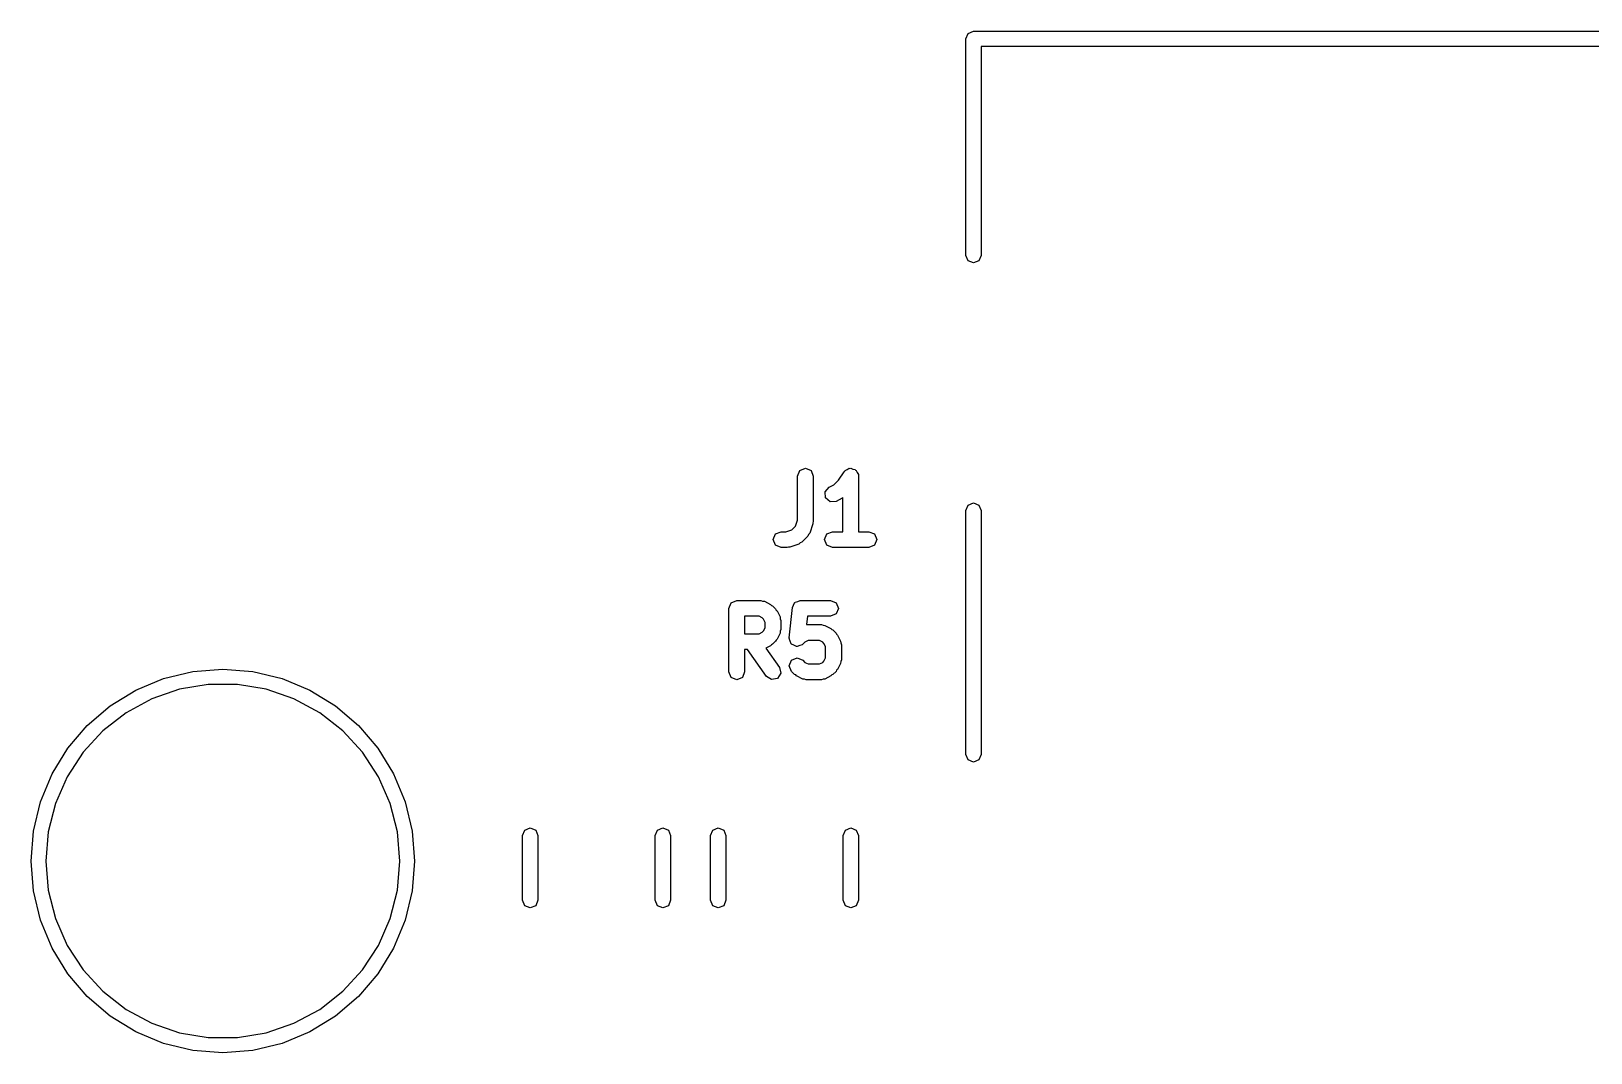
# Model space of a CAD drawing. Extents: x 100.5 to 128.1, y -114.5 to -98.5.
# Drawn here: x 100.49 to 112.78, y -106.51 to -98.47 of the extents above; entities that cross this region are included whole.
import ezdxf

# ---------------------------------------------------------------- set-up
doc = ezdxf.new("R2010")
doc.units = 0
doc.layers.add('BLACK', color=7, linetype='CONTINUOUS')

msp = doc.modelspace()

# ---------------------------------------------------------------- linework, layer by layer
at = {"layer": 'BLACK', "linetype": 'CONTINUOUS'}
for p, q in [((107.855, -98.526), (107.872, -98.484)), ((107.855, -100.231), (107.855, -98.526)), ((107.872, -98.484), (107.915, -98.466)), ((107.915, -98.466), (117.075, -98.466)), ((117.015, -98.586), (107.975, -98.586)), ((107.975, -98.586), (107.975, -100.231)), ((107.872, -100.274), (107.855, -100.231)), ((107.975, -100.231), (107.957, -100.274)), ((107.915, -100.291), (107.872, -100.274)), ((107.957, -100.274), (107.915, -100.291)), ((106.527, -101.969), (106.545, -101.925)), ((106.527, -102.316), (106.527, -101.969)), ((106.545, -101.925), (106.59, -101.907)), ((106.59, -101.907), (106.634, -101.925)), ((106.634, -101.925), (106.652, -101.969)), ((106.652, -101.969), (106.652, -102.327)), ((106.85, -102.001), (106.895, -101.935)), ((106.895, -101.935), (106.9, -101.931)), ((106.9, -101.931), (106.902, -101.925)), ((106.902, -101.925), (106.919, -101.918)), ((106.919, -101.918), (106.934, -101.908)), ((106.934, -101.908), (106.941, -101.909)), ((106.941, -101.909), (106.947, -101.907)), ((106.947, -101.907), (106.963, -101.914)), ((106.963, -101.914), (106.981, -101.917)), ((106.981, -101.917), (106.985, -101.923)), ((106.985, -101.923), (106.991, -101.925)), ((106.991, -101.925), (106.998, -101.942)), ((106.998, -101.942), (107.008, -101.957)), ((107.008, -101.957), (107.007, -101.964)), ((107.007, -101.964), (107.009, -101.969)), ((107.009, -101.969), (107.009, -102.407)), ((106.745, -102.093), (106.776, -102.056)), ((106.748, -102.14), (106.745, -102.093)), ((106.776, -102.056), (106.814, -102.037)), ((106.814, -102.037), (106.85, -102.001)), ((106.784, -102.172), (106.748, -102.14)), ((106.832, -102.168), (106.784, -102.172)), ((106.879, -102.144), (106.832, -102.168)), ((106.884, -102.139), (106.879, -102.144)), ((106.884, -102.407), (106.884, -102.139)), ((107.855, -102.241), (107.872, -102.199)), ((107.872, -102.199), (107.915, -102.181)), ((107.915, -102.181), (107.957, -102.199)), ((107.957, -102.199), (107.975, -102.241)), ((106.511, -102.364), (106.527, -102.316)), ((106.649, -102.346), (106.625, -102.418)), ((106.652, -102.327), (106.648, -102.336)), ((106.648, -102.336), (106.649, -102.346)), ((107.855, -104.161), (107.855, -102.241)), ((107.975, -102.241), (107.975, -104.161)), ((106.337, -102.469), (106.355, -102.425)), ((106.355, -102.514), (106.337, -102.469)), ((106.355, -102.425), (106.399, -102.407)), ((106.399, -102.407), (106.437, -102.407)), ((106.437, -102.407), (106.484, -102.391)), ((106.484, -102.391), (106.511, -102.364)), ((106.61, -102.442), (106.562, -102.49)), ((106.615, -102.429), (106.61, -102.442)), ((106.625, -102.418), (106.615, -102.429)), ((106.741, -102.469), (106.76, -102.425)), ((106.76, -102.514), (106.741, -102.469)), ((106.76, -102.425), (106.804, -102.407)), ((106.804, -102.407), (106.884, -102.407)), ((107.009, -102.407), (107.09, -102.407)), ((107.09, -102.407), (107.134, -102.425)), ((107.134, -102.425), (107.152, -102.469)), ((107.152, -102.469), (107.134, -102.514)), ((106.399, -102.532), (106.355, -102.514)), ((106.447, -102.532), (106.399, -102.532)), ((106.456, -102.528), (106.447, -102.532)), ((106.466, -102.529), (106.456, -102.528)), ((106.538, -102.505), (106.466, -102.529)), ((106.549, -102.495), (106.538, -102.505)), ((106.562, -102.49), (106.549, -102.495)), ((106.804, -102.532), (106.76, -102.514)), ((106.947, -102.532), (106.804, -102.532)), ((107.09, -102.532), (106.947, -102.532)), ((107.134, -102.514), (107.09, -102.532)), ((105.986, -103.011), (106.005, -102.967)), ((106.005, -102.967), (106.049, -102.948)), ((106.049, -102.948), (106.239, -102.948)), ((106.239, -102.948), (106.253, -102.954)), ((106.253, -102.954), (106.267, -102.955)), ((106.267, -102.955), (106.315, -102.979)), ((106.497, -102.986), (106.505, -102.967)), ((106.505, -102.967), (106.508, -102.965)), ((106.508, -102.965), (106.509, -102.963)), ((106.509, -102.963), (106.53, -102.956)), ((106.53, -102.956), (106.549, -102.948)), ((106.549, -102.948), (106.787, -102.948)), ((106.787, -102.948), (106.831, -102.967)), ((106.831, -102.967), (106.85, -103.011)), ((105.986, -103.511), (105.986, -103.011)), ((106.225, -103.073), (106.111, -103.073)), ((106.111, -103.073), (106.111, -103.21)), ((106.25, -103.086), (106.225, -103.073)), ((106.259, -103.096), (106.25, -103.086)), ((106.272, -103.121), (106.259, -103.096)), ((106.315, -102.979), (106.322, -102.987)), ((106.322, -102.987), (106.331, -102.991)), ((106.331, -102.991), (106.355, -103.014)), ((106.355, -103.014), (106.359, -103.024)), ((106.359, -103.024), (106.367, -103.031)), ((106.367, -103.031), (106.391, -103.078)), ((106.391, -103.078), (106.392, -103.093)), ((106.392, -103.093), (106.397, -103.106)), ((106.463, -103.243), (106.487, -103.005)), ((106.487, -103.005), (106.497, -102.986)), ((106.606, -103.073), (106.599, -103.139)), ((106.787, -103.073), (106.606, -103.073)), ((106.831, -103.055), (106.787, -103.073)), ((106.85, -103.011), (106.831, -103.055)), ((106.111, -103.21), (106.225, -103.21)), ((106.225, -103.21), (106.25, -103.198)), ((106.25, -103.198), (106.259, -103.188)), ((106.259, -103.188), (106.272, -103.163)), ((106.272, -103.163), (106.272, -103.121)), ((106.391, -103.206), (106.367, -103.253)), ((106.392, -103.191), (106.391, -103.206)), ((106.397, -103.178), (106.392, -103.191)), ((106.397, -103.106), (106.397, -103.178)), ((106.599, -103.139), (106.716, -103.139)), ((106.716, -103.139), (106.729, -103.144)), ((106.729, -103.144), (106.744, -103.145)), ((106.744, -103.145), (106.791, -103.169)), ((106.791, -103.169), (106.798, -103.177)), ((106.798, -103.177), (106.807, -103.181)), ((106.807, -103.181), (106.831, -103.205)), ((106.831, -103.205), (106.835, -103.214)), ((106.835, -103.214), (106.843, -103.221)), ((106.135, -103.335), (106.111, -103.335)), ((106.111, -103.335), (106.111, -103.511)), ((106.283, -103.547), (106.135, -103.335)), ((106.315, -103.305), (106.279, -103.323)), ((106.279, -103.323), (106.386, -103.475)), ((106.322, -103.297), (106.315, -103.305)), ((106.331, -103.293), (106.322, -103.297)), ((106.355, -103.269), (106.331, -103.293)), ((106.359, -103.26), (106.355, -103.269)), ((106.367, -103.253), (106.359, -103.26)), ((106.464, -103.246), (106.463, -103.243)), ((106.463, -103.249), (106.464, -103.246)), ((106.471, -103.268), (106.463, -103.249)), ((106.477, -103.289), (106.471, -103.268)), ((106.48, -103.29), (106.477, -103.289)), ((106.481, -103.293), (106.48, -103.29)), ((106.5, -103.301), (106.481, -103.293)), ((106.519, -103.311), (106.5, -103.301)), ((106.522, -103.31), (106.519, -103.311)), ((106.525, -103.311), (106.522, -103.31)), ((106.545, -103.303), (106.525, -103.311)), ((106.565, -103.297), (106.545, -103.303)), ((106.566, -103.294), (106.565, -103.297)), ((106.569, -103.293), (106.566, -103.294)), ((106.586, -103.277), (106.569, -103.293)), ((106.611, -103.264), (106.586, -103.277)), ((106.701, -103.264), (106.611, -103.264)), ((106.726, -103.277), (106.701, -103.264)), ((106.736, -103.286), (106.726, -103.277)), ((106.748, -103.311), (106.736, -103.286)), ((106.748, -103.401), (106.748, -103.311)), ((106.843, -103.221), (106.867, -103.269)), ((106.867, -103.269), (106.868, -103.283)), ((106.868, -103.283), (106.873, -103.297)), ((106.873, -103.297), (106.873, -103.416)), ((106.463, -103.463), (106.481, -103.419)), ((106.481, -103.507), (106.463, -103.463)), ((106.481, -103.419), (106.525, -103.401)), ((106.525, -103.401), (106.569, -103.419)), ((106.569, -103.419), (106.586, -103.436)), ((106.586, -103.436), (106.611, -103.448)), ((106.611, -103.448), (106.701, -103.448)), ((106.701, -103.448), (106.726, -103.436)), ((106.726, -103.436), (106.736, -103.426)), ((106.736, -103.426), (106.748, -103.401)), ((106.867, -103.444), (106.843, -103.491)), ((106.868, -103.429), (106.867, -103.444)), ((106.873, -103.416), (106.868, -103.429)), ((101.314, -103.655), (101.533, -103.564)), ((101.533, -103.564), (101.764, -103.509)), ((101.764, -103.509), (102, -103.49)), ((102, -103.49), (102.236, -103.509)), ((102.236, -103.509), (102.467, -103.564)), ((102.467, -103.564), (102.686, -103.655)), ((106.005, -103.555), (105.986, -103.511)), ((106.049, -103.573), (106.005, -103.555)), ((106.093, -103.555), (106.049, -103.573)), ((106.111, -103.511), (106.093, -103.555)), ((106.324, -103.572), (106.283, -103.547)), ((106.371, -103.562), (106.324, -103.572)), ((106.396, -103.522), (106.371, -103.562)), ((106.386, -103.475), (106.396, -103.522)), ((106.505, -103.531), (106.481, -103.507)), ((106.514, -103.535), (106.505, -103.531)), ((106.521, -103.543), (106.514, -103.535)), ((106.569, -103.567), (106.521, -103.543)), ((106.583, -103.568), (106.569, -103.567)), ((106.597, -103.573), (106.583, -103.568)), ((106.716, -103.573), (106.597, -103.573)), ((106.729, -103.568), (106.716, -103.573)), ((106.744, -103.567), (106.729, -103.568)), ((106.791, -103.543), (106.744, -103.567)), ((106.798, -103.535), (106.791, -103.543)), ((106.807, -103.531), (106.798, -103.535)), ((106.831, -103.507), (106.807, -103.531)), ((106.835, -103.498), (106.831, -103.507)), ((106.843, -103.491), (106.835, -103.498)), ((101.112, -103.778), (101.314, -103.655)), ((101.658, -103.648), (101.44, -103.723)), ((101.885, -103.61), (101.658, -103.648)), ((102.115, -103.61), (101.885, -103.61)), ((102.342, -103.648), (102.115, -103.61)), ((102.56, -103.723), (102.342, -103.648)), ((102.686, -103.655), (102.888, -103.778)), ((100.932, -103.932), (101.112, -103.778)), ((101.237, -103.832), (101.055, -103.974)), ((101.44, -103.723), (101.237, -103.832)), ((102.763, -103.832), (102.56, -103.723)), ((102.945, -103.974), (102.763, -103.832)), ((102.888, -103.778), (103.068, -103.932)), ((100.778, -104.112), (100.932, -103.932)), ((103.068, -103.932), (103.222, -104.112)), ((101.055, -103.974), (100.899, -104.143)), ((103.101, -104.143), (102.945, -103.974)), ((100.655, -104.314), (100.778, -104.112)), ((100.899, -104.143), (100.773, -104.336)), ((103.227, -104.336), (103.101, -104.143)), ((103.222, -104.112), (103.345, -104.314)), ((107.872, -104.204), (107.855, -104.161)), ((107.975, -104.161), (107.957, -104.204)), ((100.564, -104.533), (100.655, -104.314)), ((103.345, -104.314), (103.436, -104.533)), ((107.915, -104.221), (107.872, -104.204)), ((107.957, -104.204), (107.915, -104.221)), ((100.773, -104.336), (100.681, -104.547)), ((103.319, -104.547), (103.227, -104.336)), ((100.509, -104.764), (100.564, -104.533)), ((100.681, -104.547), (100.624, -104.77)), ((103.376, -104.77), (103.319, -104.547)), ((103.436, -104.533), (103.491, -104.764)), ((100.49, -105), (100.509, -104.764)), ((100.624, -104.77), (100.605, -105)), ((103.395, -105), (103.376, -104.77)), ((103.491, -104.764), (103.51, -105)), ((104.362, -104.8), (104.38, -104.757)), ((104.362, -105.309), (104.362, -104.8)), ((104.38, -104.757), (104.422, -104.74)), ((104.422, -104.74), (104.465, -104.757)), ((104.465, -104.757), (104.482, -104.8)), ((104.482, -104.8), (104.482, -105.309)), ((105.407, -104.8), (105.425, -104.757)), ((105.407, -105.309), (105.407, -104.8)), ((105.425, -104.757), (105.467, -104.74)), ((105.467, -104.74), (105.51, -104.757)), ((105.51, -104.757), (105.527, -104.8)), ((105.527, -104.8), (105.527, -105.309)), ((105.843, -104.8), (105.861, -104.757)), ((105.843, -105.309), (105.843, -104.8)), ((105.861, -104.757), (105.903, -104.74)), ((105.903, -104.74), (105.946, -104.757)), ((105.946, -104.757), (105.963, -104.8)), ((105.963, -104.8), (105.963, -105.309)), ((106.888, -104.8), (106.906, -104.757)), ((106.888, -105.309), (106.888, -104.8)), ((106.906, -104.757), (106.948, -104.74)), ((106.948, -104.74), (106.991, -104.757)), ((106.991, -104.757), (107.008, -104.8)), ((107.008, -104.8), (107.008, -105.309)), ((100.509, -105.236), (100.49, -105)), ((100.605, -105), (100.624, -105.23)), ((103.376, -105.23), (103.395, -105)), ((103.51, -105), (103.491, -105.236)), ((100.564, -105.467), (100.509, -105.236)), ((100.624, -105.23), (100.681, -105.453)), ((103.319, -105.453), (103.376, -105.23)), ((103.491, -105.236), (103.436, -105.467)), ((104.38, -105.352), (104.362, -105.309)), ((104.422, -105.369), (104.38, -105.352)), ((104.465, -105.352), (104.422, -105.369)), ((104.482, -105.309), (104.465, -105.352)), ((105.425, -105.352), (105.407, -105.309)), ((105.467, -105.369), (105.425, -105.352)), ((105.51, -105.352), (105.467, -105.369)), ((105.527, -105.309), (105.51, -105.352)), ((105.861, -105.352), (105.843, -105.309)), ((105.903, -105.369), (105.861, -105.352)), ((105.946, -105.352), (105.903, -105.369)), ((105.963, -105.309), (105.946, -105.352)), ((106.906, -105.352), (106.888, -105.309)), ((106.948, -105.369), (106.906, -105.352)), ((106.991, -105.352), (106.948, -105.369)), ((107.008, -105.309), (106.991, -105.352)), ((100.655, -105.686), (100.564, -105.467)), ((100.681, -105.453), (100.773, -105.664)), ((103.227, -105.664), (103.319, -105.453)), ((103.436, -105.467), (103.345, -105.686)), ((100.773, -105.664), (100.899, -105.857)), ((103.101, -105.857), (103.227, -105.664)), ((100.778, -105.888), (100.655, -105.686)), ((103.345, -105.686), (103.222, -105.888)), ((100.932, -106.068), (100.778, -105.888)), ((100.899, -105.857), (101.055, -106.026)), ((102.945, -106.026), (103.101, -105.857)), ((103.222, -105.888), (103.068, -106.068)), ((101.055, -106.026), (101.237, -106.168)), ((102.763, -106.168), (102.945, -106.026)), ((101.112, -106.222), (100.932, -106.068)), ((101.237, -106.168), (101.44, -106.277)), ((102.56, -106.277), (102.763, -106.168)), ((103.068, -106.068), (102.888, -106.222)), ((101.314, -106.345), (101.112, -106.222)), ((101.44, -106.277), (101.658, -106.352)), ((102.342, -106.352), (102.56, -106.277)), ((102.888, -106.222), (102.686, -106.345)), ((101.533, -106.436), (101.314, -106.345)), ((101.658, -106.352), (101.885, -106.39)), ((101.885, -106.39), (102.115, -106.39)), ((102.115, -106.39), (102.342, -106.352)), ((102.686, -106.345), (102.467, -106.436)), ((101.764, -106.491), (101.533, -106.436)), ((102, -106.51), (101.764, -106.491)), ((102.236, -106.491), (102, -106.51)), ((102.467, -106.436), (102.236, -106.491))]:
    msp.add_line(p, q, dxfattribs=at)

doc.saveas('drawing.dxf')
